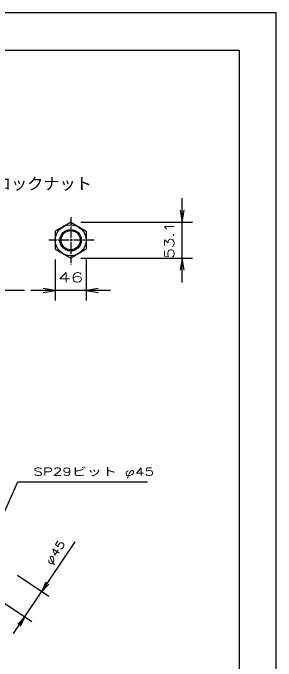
# Model space of a CAD drawing. Units: millimetres at full size. Extents: x -55 to 1935, y -55 to 1395.
# Drawn here: x 1544 to 1935, y 435 to 1395 of the extents above; entities that cross this region are included whole.
import ezdxf
from ezdxf.enums import TextEntityAlignment as Align

# ---------------------------------------------------------------- set-up
doc = ezdxf.new("R2010")
doc.units = ezdxf.units.MM
doc.linetypes.add('CHAIN', pattern=[18.5, 12, -1.5, 3.5, -1.5])
for name, color, linetype, lineweight in [('1 外形線', 7, 'Continuous', 25), ('2 細い実線', 3, 'Continuous', 25), ('4 中心線', 1, 'CHAIN', 25), ('6 寸法線', 4, 'Continuous', 25), ('7 枠・タイトル', 7, 'Continuous', 25), ('DEFPOINTS_2', 7, 'Continuous', 25)]:
    doc.layers.add(name, color=color, linetype=linetype, lineweight=lineweight)
doc.styles.add('simplex.shx', font='')
doc.styles.get('simplex.shx').set_extended_font_data('simplex.shx')

# ---------------------------------------------------------------- blocks, each defined once
blk = doc.blocks.new('open_arrow')
at = {"color": 0, "linetype": 'Continuous', "lineweight": -2}
blk.add_lwpolyline([(7.5, 1.25), (0, 0), (7.5, -1.25)], dxfattribs=at)

msp = doc.modelspace()

# ---------------------------------------------------------------- linework, layer by layer
at = {"layer": '1 外形線'}
for p, q in [((1629.997, 1084.722), (1606.997, 1071.443)), ((1629.997, 1084.722), (1652.997, 1071.443)), ((1606.997, 1071.443), (1606.997, 1044.901)), ((1652.997, 1071.443), (1652.997, 1044.901)), ((1606.997, 1044.901), (1629.997, 1031.622)), ((1652.997, 1044.901), (1629.997, 1031.622))]:
    msp.add_line(p, q, dxfattribs=at)
for radius in [23, 14.27]:
    msp.add_circle((1629.997, 1058.172), radius, dxfattribs=at)
at = {"layer": '2 細い実線'}
msp.add_circle((1629.997, 1058.172), 15.92, dxfattribs=at)
at = {"layer": '4 中心線'}
for p, q in [((1629.997, 1092.262), (1629.997, 1022.292)), ((1664.871, 1058.172), (1596.807, 1058.172))]:
    msp.add_line(p, q, dxfattribs=at)
at = {"layer": '6 寸法線'}
for p, q in [((1795.673, 995.622), (1795.673, 1120.722)), ((1645.237, 1084.722), (1810.913, 1084.722)), ((1606.997, 1029.661), (1606.997, 968.644)), ((1645.237, 1031.622), (1810.913, 1031.622)), ((1652.997, 1029.661), (1652.997, 968.644)), ((1561.494, 983.84), (1419.208, 983.84)), ((1688.997, 983.884), (1570.997, 983.884)), ((1545.042, 475.345), (1636.563, 611.031)), ((1551.109, 561.719), (1597.51, 530.421)), ((1525.946, 524.413), (1572.347, 493.115))]:
    msp.add_line(p, q, dxfattribs=at)
msp.add_lwpolyline([(1499.719, 584.385), (1551.64, 699.893), (1743.935, 699.893)], dxfattribs=at)
at = {"layer": '7 枠・タイトル'}
for p, q in [((0, 1340), (1880, 1340)), ((1880, 1340), (1880, 0))]:
    msp.add_line(p, q, dxfattribs=at)
at = {"layer": 'DEFPOINTS_2'}
msp.add_lwpolyline([(-55, -55), (1935, -55), (1935, 1395), (-55, 1395)], close=True, dxfattribs=at)

# ---------------------------------------------------------------- block references
at = {"layer": '6 寸法線'}
for p, xscale, yscale, rotation in [((1795.673, 1084.722), 2.4, 2.4, 90), ((1795.673, 1031.622), 2.4, 2.4, 270), ((1606.997, 983.884), 2.4, 2.4, 180), ((1586.982, 537.523), 2, 2, 56), ((1561.818, 500.217), 2, 2, 236)]:
    msp.add_blockref('open_arrow', p, dxfattribs=dict(at, xscale=xscale, yscale=yscale, rotation=rotation))
at = {"layer": '6 寸法線', "xscale": 2.4, "yscale": 2.4}
msp.add_blockref('open_arrow', (1652.997, 983.884), dxfattribs=at)

# ---------------------------------------------------------------- texts
at = {"layer": '6 寸法線', "style": 'simplex.shx'}
msp.add_text('SP29ロックナット', height=17.6, dxfattribs=at).set_placement((1456.349, 1127.886), align=Align.BOTTOM_LEFT)
for s, height, rotation, width, p in [('53.1', 14.08, 90, 1.3, (1776.473, 1058.172)), ('φ45', 11.73, 56, 1.25, (1606.896, 595.66))]:
    msp.add_text(s, height=height, rotation=rotation, dxfattribs=dict(at, width=width)).set_placement(p, align=Align.MIDDLE_CENTER)
at = {"layer": '6 寸法線', "style": 'simplex.shx', "width": 1.55}
msp.add_text('46', height=14.08, dxfattribs=at).set_placement((1629.997, 1003.084), align=Align.MIDDLE_CENTER)
at = {"layer": '6 寸法線', "style": 'simplex.shx', "width": 1.4}
msp.add_text('SP29ビット φ45', height=11.73, dxfattribs=at).set_placement((1574.64, 705.76), align=Align.BOTTOM_LEFT)

doc.saveas('drawing.dxf')
